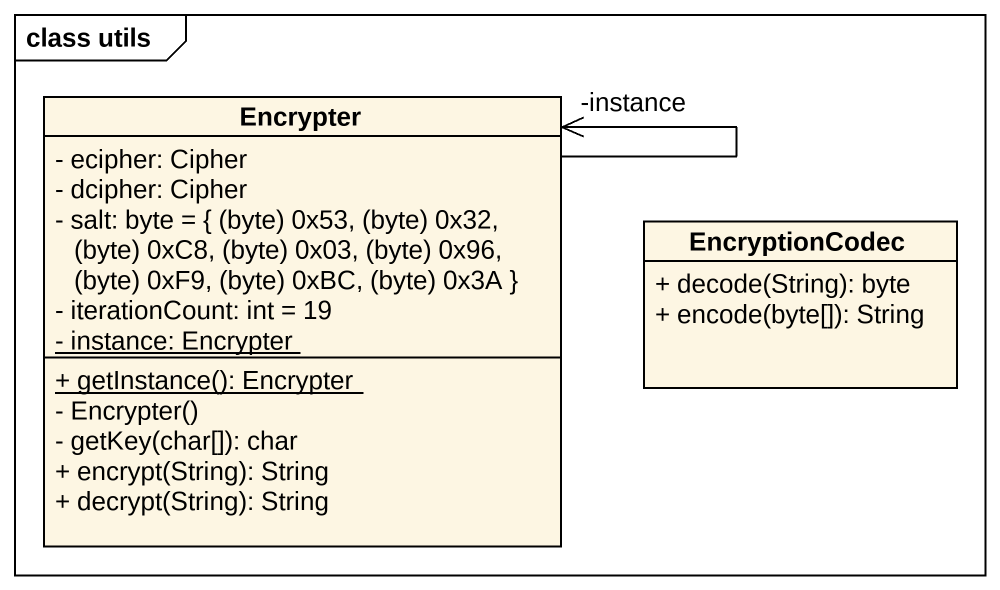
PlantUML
@startuml
mainframe class utils
hide circle
hide empty members
skinparam classAttributeIconSize 0
class Encrypter {
  - ecipher: Cipher
  - dcipher: Cipher
  {field} - salt: byte = { (byte) 0x53, (byte) 0x32, (byte) 0xC8, (byte) 0x03, (byte) 0x96, (byte) 0xF9, (byte) 0xBC, (byte) 0x3A }
  - iterationCount: int = 19
  {static} - instance: Encrypter
  {static} + getInstance(): Encrypter
  - Encrypter()
  - getKey(char[]): char
  + encrypt(String): String
  + decrypt(String): String
}
class EncryptionCodec {
  + decode(String): byte
  + encode(byte[]): String
}
Encrypter --> "-instance" Encrypter
@enduml
